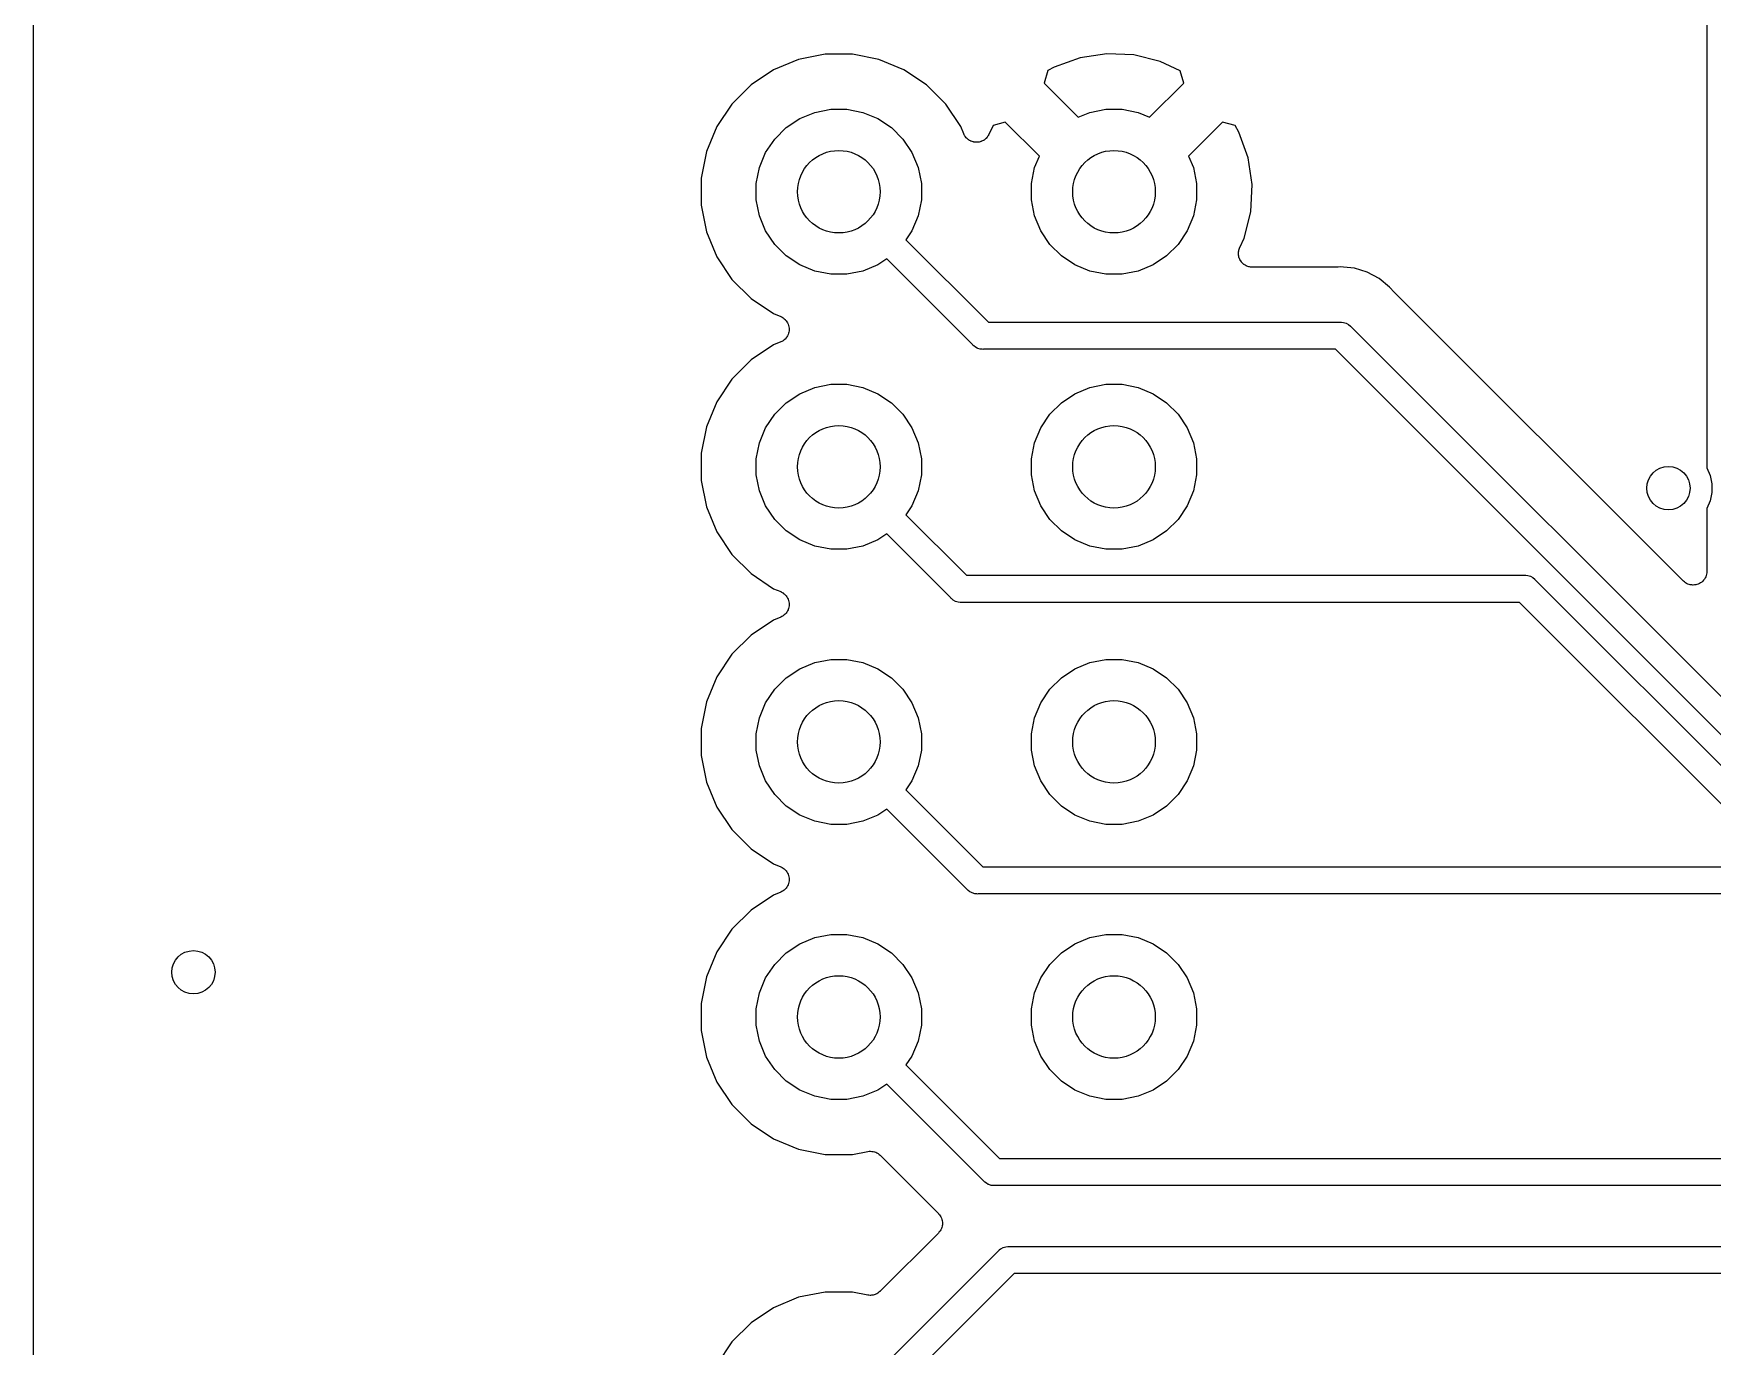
# Model space of a CAD drawing. Extents: x 2.49 to 6.38, y -5.9 to -3.86.
# Drawn here: x 2.489 to 3.099, y -4.595 to -4.117 of the extents above; entities that cross this region are included whole.
import ezdxf

# ---------------------------------------------------------------- set-up
doc = ezdxf.new("R2010")
doc.units = 0
doc.header["$MEASUREMENT"] = 0
doc.layers.add('BLACK', color=7, linetype='CONTINUOUS')

msp = doc.modelspace()

# ---------------------------------------------------------------- linework, layer by layer
at = {"layer": 'BLACK', "linetype": 'CONTINUOUS'}
for p, q in [((2.4885, -5.04109), (2.4885, -4.00851)), ((3.09654, -4.02282), (3.09654, -4.27512)), ((2.76652, -4.12672), (2.75742, -4.13049)), ((2.77618, -4.1248), (2.76652, -4.12672)), ((2.78603, -4.1248), (2.77618, -4.1248)), ((2.79569, -4.12672), (2.78603, -4.1248)), ((2.80479, -4.13049), (2.79569, -4.12672)), ((2.8594, -4.12948), (2.85704, -4.13074)), ((2.86879, -4.12609), (2.8594, -4.12948)), ((2.87852, -4.12463), (2.86879, -4.12609)), ((2.88836, -4.12509), (2.87852, -4.12463)), ((2.89792, -4.12746), (2.88836, -4.12509)), ((2.90521, -4.13089), (2.89792, -4.12746)), ((2.74923, -4.13597), (2.74226, -4.14293)), ((2.75742, -4.13049), (2.74923, -4.13597)), ((2.81298, -4.13597), (2.80479, -4.13049)), ((2.81733, -4.14032), (2.81298, -4.13597)), ((2.85704, -4.13074), (2.85576, -4.13532)), ((2.85576, -4.13532), (2.86814, -4.1477)), ((2.89406, -4.1477), (2.90644, -4.13532)), ((2.90644, -4.13532), (2.90521, -4.13089)), ((2.81994, -4.14293), (2.81733, -4.14032)), ((2.81733, -4.14032), (2.81733, -4.14032)), ((2.74226, -4.14293), (2.73679, -4.15112)), ((2.76198, -4.1515), (2.76689, -4.14822)), ((2.76689, -4.14822), (2.77235, -4.14596)), ((2.77235, -4.14596), (2.77815, -4.1448)), ((2.77815, -4.1448), (2.78406, -4.1448)), ((2.78406, -4.1448), (2.78985, -4.14596)), ((2.78985, -4.14596), (2.79531, -4.14822)), ((2.79531, -4.14822), (2.80023, -4.1515)), ((2.82541, -4.15112), (2.81994, -4.14293)), ((2.86814, -4.1477), (2.87235, -4.14596)), ((2.87235, -4.14596), (2.87815, -4.1448)), ((2.87815, -4.1448), (2.88406, -4.1448)), ((2.88406, -4.1448), (2.88985, -4.14596)), ((2.88985, -4.14596), (2.89406, -4.1477)), ((2.73679, -4.15112), (2.73302, -4.16022)), ((2.7578, -4.15568), (2.76198, -4.1515)), ((2.80023, -4.1515), (2.8044, -4.15568)), ((2.8265, -4.15375), (2.82541, -4.15112)), ((2.82667, -4.15407), (2.8265, -4.15375)), ((2.82683, -4.1544), (2.82667, -4.15407)), ((2.8269, -4.1545), (2.82683, -4.1544)), ((2.82696, -4.15462), (2.8269, -4.1545)), ((2.83543, -4.15434), (2.83525, -4.15466)), ((2.83562, -4.15403), (2.83543, -4.15434)), ((2.83565, -4.15397), (2.83562, -4.15403)), ((2.83719, -4.1507), (2.83565, -4.15397)), ((2.84162, -4.14946), (2.83719, -4.1507)), ((2.854, -4.16184), (2.84162, -4.14946)), ((2.92059, -4.14946), (2.90821, -4.16184)), ((2.92517, -4.15074), (2.92059, -4.14946)), ((2.92643, -4.1531), (2.92517, -4.15074)), ((2.92981, -4.16249), (2.92643, -4.1531)), ((2.73302, -4.16022), (2.7311, -4.16988)), ((2.75226, -4.16605), (2.75452, -4.16059)), ((2.75452, -4.16059), (2.7578, -4.15568)), ((2.8044, -4.15568), (2.80769, -4.16059)), ((2.80769, -4.16059), (2.80995, -4.16605)), ((2.82719, -4.1549), (2.82696, -4.15462)), ((2.82741, -4.15519), (2.82719, -4.1549)), ((2.8275, -4.15527), (2.82741, -4.15519)), ((2.82758, -4.15537), (2.8275, -4.15527)), ((2.82786, -4.1556), (2.82758, -4.15537)), ((2.82813, -4.15585), (2.82786, -4.1556)), ((2.82824, -4.15591), (2.82813, -4.15585)), ((2.82833, -4.15599), (2.82824, -4.15591)), ((2.82865, -4.15616), (2.82833, -4.15599)), ((2.82896, -4.15635), (2.82865, -4.15616)), ((2.82908, -4.15639), (2.82896, -4.15635)), ((2.82919, -4.15645), (2.82908, -4.15639)), ((2.82954, -4.15656), (2.82919, -4.15645)), ((2.82988, -4.15668), (2.82954, -4.15656)), ((2.83, -4.1567), (2.82988, -4.15668)), ((2.83013, -4.15674), (2.83, -4.1567)), ((2.83049, -4.15678), (2.83013, -4.15674)), ((2.83084, -4.15683), (2.83049, -4.15678)), ((2.83097, -4.15683), (2.83084, -4.15683)), ((2.8311, -4.15684), (2.83097, -4.15683)), ((2.83146, -4.15681), (2.8311, -4.15684)), ((2.83182, -4.15679), (2.83146, -4.15681)), ((2.83194, -4.15676), (2.83182, -4.15679)), ((2.83207, -4.15675), (2.83194, -4.15676)), ((2.83242, -4.15665), (2.83207, -4.15675)), ((2.83277, -4.15656), (2.83242, -4.15665)), ((2.83288, -4.15651), (2.83277, -4.15656)), ((2.833, -4.15647), (2.83288, -4.15651)), ((2.83333, -4.1563), (2.833, -4.15647)), ((2.83365, -4.15615), (2.83333, -4.1563)), ((2.83376, -4.15608), (2.83365, -4.15615)), ((2.83387, -4.15602), (2.83376, -4.15608)), ((2.83415, -4.15579), (2.83387, -4.15602)), ((2.83444, -4.15558), (2.83415, -4.15579)), ((2.83453, -4.15549), (2.83444, -4.15558)), ((2.83463, -4.15541), (2.83453, -4.15549)), ((2.83486, -4.15513), (2.83463, -4.15541)), ((2.83511, -4.15486), (2.83486, -4.15513)), ((2.83517, -4.15476), (2.83511, -4.15486)), ((2.83525, -4.15466), (2.83517, -4.15476)), ((2.7511, -4.17185), (2.75226, -4.16605)), ((2.80995, -4.16605), (2.8111, -4.17185)), ((2.8511, -4.17185), (2.85226, -4.16605)), ((2.85226, -4.16605), (2.854, -4.16184)), ((2.90821, -4.16184), (2.90995, -4.16605)), ((2.90995, -4.16605), (2.9111, -4.17185)), ((2.93128, -4.17223), (2.92981, -4.16249)), ((2.7311, -4.16988), (2.7311, -4.17973)), ((2.7511, -4.17776), (2.7511, -4.17185)), ((2.8111, -4.17185), (2.8111, -4.17776)), ((2.8511, -4.17776), (2.8511, -4.17185)), ((2.9111, -4.17185), (2.9111, -4.17776)), ((2.93082, -4.18206), (2.93128, -4.17223)), ((2.75226, -4.18355), (2.7511, -4.17776)), ((2.8111, -4.17776), (2.80995, -4.18355)), ((2.85226, -4.18355), (2.8511, -4.17776)), ((2.9111, -4.17776), (2.90995, -4.18355)), ((2.7311, -4.17973), (2.73302, -4.18939)), ((2.75452, -4.18901), (2.75226, -4.18355)), ((2.80995, -4.18355), (2.80769, -4.18901)), ((2.85452, -4.18901), (2.85226, -4.18355)), ((2.90995, -4.18355), (2.90769, -4.18901)), ((2.92845, -4.19162), (2.93082, -4.18206)), ((2.73302, -4.18939), (2.73679, -4.19849)), ((2.7578, -4.19393), (2.75452, -4.18901)), ((2.80769, -4.18901), (2.80552, -4.19226)), ((2.8578, -4.19393), (2.85452, -4.18901)), ((2.90769, -4.18901), (2.9044, -4.19393)), ((2.76198, -4.19811), (2.7578, -4.19393)), ((2.80552, -4.19226), (2.8355, -4.22224)), ((2.86198, -4.19811), (2.8578, -4.19393)), ((2.9044, -4.19393), (2.90023, -4.19811)), ((2.92633, -4.197), (2.92639, -4.19662)), ((2.92634, -4.19711), (2.92633, -4.197)), ((2.92633, -4.19721), (2.92634, -4.19711)), ((2.92636, -4.19759), (2.92633, -4.19721)), ((2.92639, -4.19662), (2.92643, -4.19624)), ((2.92643, -4.19624), (2.92646, -4.19614)), ((2.92646, -4.19614), (2.92648, -4.19604)), ((2.92648, -4.19604), (2.9266, -4.19567)), ((2.9266, -4.19567), (2.92672, -4.19531)), ((2.92672, -4.19531), (2.92677, -4.19521)), ((2.92677, -4.19521), (2.9268, -4.19512)), ((2.9268, -4.19512), (2.92845, -4.19162)), ((2.73679, -4.19849), (2.74226, -4.20668)), ((2.76689, -4.20139), (2.76198, -4.19811)), ((2.77235, -4.20365), (2.76689, -4.20139)), ((2.79531, -4.20139), (2.78985, -4.20365)), ((2.79856, -4.19922), (2.79531, -4.20139)), ((2.82981, -4.23047), (2.79856, -4.19922)), ((2.86689, -4.20139), (2.86198, -4.19811)), ((2.87235, -4.20365), (2.86689, -4.20139)), ((2.89531, -4.20139), (2.88985, -4.20365)), ((2.90023, -4.19811), (2.89531, -4.20139)), ((2.92638, -4.19798), (2.92636, -4.19759)), ((2.92641, -4.19808), (2.92638, -4.19798)), ((2.92642, -4.19818), (2.92641, -4.19808)), ((2.92652, -4.19855), (2.92642, -4.19818)), ((2.92662, -4.19892), (2.92652, -4.19855)), ((2.92666, -4.19902), (2.92662, -4.19892)), ((2.92669, -4.19912), (2.92666, -4.19902)), ((2.92687, -4.19946), (2.92669, -4.19912)), ((2.92703, -4.19981), (2.92687, -4.19946)), ((2.92709, -4.19989), (2.92703, -4.19981)), ((2.92714, -4.19998), (2.92709, -4.19989)), ((2.92738, -4.20028), (2.92714, -4.19998)), ((2.92761, -4.20059), (2.92738, -4.20028)), ((2.92769, -4.20066), (2.92761, -4.20059)), ((2.92775, -4.20074), (2.92769, -4.20066)), ((2.92805, -4.20099), (2.92775, -4.20074)), ((2.92833, -4.20125), (2.92805, -4.20099)), ((2.92842, -4.2013), (2.92833, -4.20125)), ((2.9285, -4.20137), (2.92842, -4.2013)), ((2.92884, -4.20155), (2.9285, -4.20137)), ((2.92917, -4.20175), (2.92884, -4.20155)), ((2.92927, -4.20179), (2.92917, -4.20175)), ((2.92936, -4.20184), (2.92927, -4.20179)), ((2.92972, -4.20196), (2.92936, -4.20184)), ((2.93009, -4.20209), (2.92972, -4.20196)), ((2.93019, -4.2021), (2.93009, -4.20209)), ((2.93029, -4.20213), (2.93019, -4.2021)), ((2.93067, -4.20218), (2.93029, -4.20213)), ((2.93105, -4.20224), (2.93067, -4.20218)), ((2.93115, -4.20223), (2.93105, -4.20224)), ((2.93126, -4.20224), (2.93115, -4.20223)), ((2.93133, -4.20224), (2.93126, -4.20224)), ((2.96211, -4.20224), (2.93133, -4.20224)), ((2.96232, -4.20222), (2.96211, -4.20224)), ((2.96253, -4.20223), (2.96232, -4.20222)), ((2.9626, -4.20222), (2.96253, -4.20223)), ((2.96357, -4.20212), (2.9626, -4.20222)), ((2.96455, -4.20222), (2.96357, -4.20212)), ((2.96846, -4.2026), (2.96455, -4.20222)), ((2.96455, -4.20222), (2.96455, -4.20222)), ((2.97316, -4.20403), (2.96846, -4.2026)), ((2.74226, -4.20668), (2.74923, -4.21364)), ((2.77815, -4.2048), (2.77235, -4.20365)), ((2.78406, -4.2048), (2.77815, -4.2048)), ((2.78985, -4.20365), (2.78406, -4.2048)), ((2.87815, -4.2048), (2.87235, -4.20365)), ((2.88406, -4.2048), (2.87815, -4.2048)), ((2.88985, -4.20365), (2.88406, -4.2048)), ((2.97749, -4.20634), (2.97316, -4.20403)), ((2.98128, -4.20946), (2.97749, -4.20634)), ((2.74923, -4.21364), (2.75742, -4.21911)), ((2.98191, -4.21022), (2.98128, -4.20946)), ((2.98206, -4.21037), (2.98191, -4.21022)), ((2.98219, -4.21053), (2.98206, -4.21037)), ((2.98224, -4.21058), (2.98219, -4.21053)), ((3.088, -4.31635), (2.98224, -4.21058)), ((2.75742, -4.21911), (2.76, -4.22018)), ((2.76, -4.22018), (2.76005, -4.2202)), ((2.76005, -4.2202), (2.76005, -4.2202)), ((2.76005, -4.2202), (2.76005, -4.2202)), ((2.76005, -4.2202), (2.76007, -4.22021)), ((2.76007, -4.22021), (2.76049, -4.22044)), ((2.76049, -4.22044), (2.76091, -4.22067)), ((2.76091, -4.22067), (2.76092, -4.22068)), ((2.76092, -4.22068), (2.76092, -4.22068)), ((2.76092, -4.22068), (2.76129, -4.22099)), ((2.76129, -4.22099), (2.76166, -4.2213)), ((2.76166, -4.2213), (2.76166, -4.22131)), ((2.76166, -4.22131), (2.76167, -4.22131)), ((2.76167, -4.22131), (2.76197, -4.22168)), ((2.76223, -4.22761), (2.76193, -4.22797)), ((2.76197, -4.22168), (2.76227, -4.22206)), ((2.76224, -4.2276), (2.76223, -4.22761)), ((2.76247, -4.22716), (2.76224, -4.22759)), ((2.76224, -4.22759), (2.76224, -4.2276)), ((2.76227, -4.22206), (2.76227, -4.22207)), ((2.76227, -4.22207), (2.76228, -4.22207)), ((2.76228, -4.22207), (2.7625, -4.22249)), ((2.7627, -4.22675), (2.76247, -4.22716)), ((2.7625, -4.22249), (2.76272, -4.22292)), ((2.76285, -4.22626), (2.7627, -4.22673)), ((2.7627, -4.22673), (2.7627, -4.22674)), ((2.7627, -4.22674), (2.7627, -4.22675)), ((2.76272, -4.22292), (2.76273, -4.22293)), ((2.76273, -4.22293), (2.76273, -4.22294)), ((2.76273, -4.22294), (2.76287, -4.2234)), ((2.76299, -4.22582), (2.76285, -4.22626)), ((2.76287, -4.2234), (2.763, -4.22386)), ((2.76304, -4.22532), (2.76299, -4.2258)), ((2.76299, -4.2258), (2.76299, -4.22581)), ((2.76299, -4.22581), (2.76299, -4.22582)), ((2.763, -4.22386), (2.763, -4.22387)), ((2.763, -4.22387), (2.763, -4.22387)), ((2.763, -4.22387), (2.76305, -4.22436)), ((2.76309, -4.22485), (2.76304, -4.22532)), ((2.76305, -4.22436), (2.76309, -4.22483)), ((2.76309, -4.22483), (2.76309, -4.22484)), ((2.76309, -4.22484), (2.76309, -4.22485)), ((2.8355, -4.22224), (2.96333, -4.22224)), ((2.96333, -4.22224), (2.96357, -4.22222)), ((2.96357, -4.22222), (2.96382, -4.22224)), ((2.96382, -4.22224), (2.96382, -4.22224)), ((2.96382, -4.22224), (2.96454, -4.22232)), ((2.96454, -4.22232), (2.96547, -4.2226)), ((2.96547, -4.2226), (2.96632, -4.22305)), ((2.96632, -4.22305), (2.96707, -4.22367)), ((2.96707, -4.22367), (2.96723, -4.22386)), ((2.96723, -4.22386), (3.22801, -4.48465)), ((2.75742, -4.23049), (2.74923, -4.23597)), ((2.76, -4.22942), (2.75742, -4.23049)), ((2.76043, -4.22919), (2.76, -4.22942)), ((2.76085, -4.22897), (2.76043, -4.22919)), ((2.76086, -4.22897), (2.76085, -4.22897)), ((2.76087, -4.22896), (2.76086, -4.22897)), ((2.76124, -4.22866), (2.76087, -4.22896)), ((2.76161, -4.22836), (2.76124, -4.22866)), ((2.76162, -4.22834), (2.76161, -4.22835)), ((2.76161, -4.22835), (2.76161, -4.22836)), ((2.76193, -4.22797), (2.76162, -4.22834)), ((2.82997, -4.23066), (2.82981, -4.23047)), ((2.83016, -4.23082), (2.82997, -4.23066)), ((2.83072, -4.23128), (2.83016, -4.23082)), ((2.83142, -4.23165), (2.83072, -4.23128)), ((2.83157, -4.23173), (2.83142, -4.23165)), ((2.8325, -4.23202), (2.83157, -4.23173)), ((2.83322, -4.23209), (2.8325, -4.23202)), ((2.83346, -4.23211), (2.83322, -4.23209)), ((2.83322, -4.23209), (2.83322, -4.23209)), ((2.83371, -4.23209), (2.83346, -4.23211)), ((2.96154, -4.23209), (2.83371, -4.23209)), ((3.22233, -4.49288), (2.96154, -4.23209)), ((2.74923, -4.23597), (2.74226, -4.24293)), ((2.74226, -4.24293), (2.73679, -4.25112)), ((2.76689, -4.24822), (2.77235, -4.24596)), ((2.77235, -4.24596), (2.77815, -4.2448)), ((2.77815, -4.2448), (2.78406, -4.2448)), ((2.78406, -4.2448), (2.78985, -4.24596)), ((2.78985, -4.24596), (2.79531, -4.24822)), ((2.86689, -4.24822), (2.87235, -4.24596)), ((2.87235, -4.24596), (2.87815, -4.2448)), ((2.87815, -4.2448), (2.88406, -4.2448)), ((2.88406, -4.2448), (2.88985, -4.24596)), ((2.88985, -4.24596), (2.89531, -4.24822)), ((2.73679, -4.25112), (2.73302, -4.26022)), ((2.7578, -4.25568), (2.76198, -4.2515)), ((2.76198, -4.2515), (2.76689, -4.24822)), ((2.79531, -4.24822), (2.80023, -4.2515)), ((2.80023, -4.2515), (2.8044, -4.25568)), ((2.8578, -4.25568), (2.86198, -4.2515)), ((2.86198, -4.2515), (2.86689, -4.24822)), ((2.89531, -4.24822), (2.90023, -4.2515)), ((2.90023, -4.2515), (2.9044, -4.25568)), ((2.75452, -4.26059), (2.7578, -4.25568)), ((2.8044, -4.25568), (2.80769, -4.26059)), ((2.85452, -4.26059), (2.8578, -4.25568)), ((2.9044, -4.25568), (2.90769, -4.26059)), ((2.73302, -4.26022), (2.7311, -4.26988)), ((2.75226, -4.26605), (2.75452, -4.26059)), ((2.80769, -4.26059), (2.80995, -4.26605)), ((2.85226, -4.26605), (2.85452, -4.26059)), ((2.90769, -4.26059), (2.90995, -4.26605)), ((2.7311, -4.26988), (2.7311, -4.27973)), ((2.7511, -4.27185), (2.75226, -4.26605)), ((2.80995, -4.26605), (2.8111, -4.27185)), ((2.8511, -4.27185), (2.85226, -4.26605)), ((2.90995, -4.26605), (2.9111, -4.27185)), ((2.7511, -4.27776), (2.7511, -4.27185)), ((2.8111, -4.27185), (2.8111, -4.27776)), ((2.8511, -4.27776), (2.8511, -4.27185)), ((2.9111, -4.27185), (2.9111, -4.27776)), ((3.09654, -4.27512), (3.09771, -4.27796)), ((2.7311, -4.27973), (2.73302, -4.28939)), ((2.75226, -4.28355), (2.7511, -4.27776)), ((2.8111, -4.27776), (2.80995, -4.28355)), ((2.85226, -4.28355), (2.8511, -4.27776)), ((2.9111, -4.27776), (2.90995, -4.28355)), ((3.09771, -4.27796), (3.09831, -4.281)), ((3.09831, -4.281), (3.09831, -4.2841)), ((2.75452, -4.28901), (2.75226, -4.28355)), ((2.80995, -4.28355), (2.80769, -4.28901)), ((2.85452, -4.28901), (2.85226, -4.28355)), ((2.90995, -4.28355), (2.90769, -4.28901)), ((3.09771, -4.28714), (3.09654, -4.28998)), ((3.09831, -4.2841), (3.09771, -4.28714)), ((2.73302, -4.28939), (2.73679, -4.29849)), ((2.7578, -4.29393), (2.75452, -4.28901)), ((2.76198, -4.29811), (2.7578, -4.29393)), ((2.80769, -4.28901), (2.80552, -4.29226)), ((2.80552, -4.29226), (2.8275, -4.31424)), ((2.8578, -4.29393), (2.85452, -4.28901)), ((2.86198, -4.29811), (2.8578, -4.29393)), ((2.9044, -4.29393), (2.90023, -4.29811)), ((2.90769, -4.28901), (2.9044, -4.29393)), ((3.09654, -4.28998), (3.09654, -4.31281)), ((2.73679, -4.29849), (2.74226, -4.30668)), ((2.76689, -4.30139), (2.76198, -4.29811)), ((2.79856, -4.29922), (2.79531, -4.30139)), ((2.82181, -4.32247), (2.79856, -4.29922)), ((2.86689, -4.30139), (2.86198, -4.29811)), ((2.90023, -4.29811), (2.89531, -4.30139)), ((2.74226, -4.30668), (2.74923, -4.31364)), ((2.77235, -4.30365), (2.76689, -4.30139)), ((2.77815, -4.3048), (2.77235, -4.30365)), ((2.78406, -4.3048), (2.77815, -4.3048)), ((2.78985, -4.30365), (2.78406, -4.3048)), ((2.79531, -4.30139), (2.78985, -4.30365)), ((2.87235, -4.30365), (2.86689, -4.30139)), ((2.87815, -4.3048), (2.87235, -4.30365)), ((2.88406, -4.3048), (2.87815, -4.3048)), ((2.88985, -4.30365), (2.88406, -4.3048)), ((2.89531, -4.30139), (2.88985, -4.30365)), ((3.09653, -4.31288), (3.09648, -4.31336)), ((3.09654, -4.31286), (3.09653, -4.31288)), ((3.09654, -4.31281), (3.09654, -4.31286)), ((3.09654, -4.31286), (3.09654, -4.31286)), ((3.09654, -4.31286), (3.09654, -4.31286)), ((2.74923, -4.31364), (2.75742, -4.31911)), ((2.75742, -4.31911), (2.76, -4.32018)), ((2.8275, -4.31424), (3.03028, -4.31424)), ((3.03028, -4.31424), (3.03052, -4.31422)), ((3.03052, -4.31422), (3.03076, -4.31424)), ((3.03076, -4.31424), (3.03076, -4.31424)), ((3.03076, -4.31424), (3.03148, -4.31432)), ((3.03148, -4.31432), (3.03241, -4.3146)), ((3.03241, -4.3146), (3.03327, -4.31505)), ((3.03327, -4.31505), (3.03402, -4.31567)), ((3.03402, -4.31567), (3.03417, -4.31586)), ((3.03417, -4.31586), (3.23446, -4.51614)), ((3.08837, -4.31665), (3.088, -4.31635)), ((3.08874, -4.31696), (3.08837, -4.31665)), ((3.08875, -4.31696), (3.08874, -4.31696)), ((3.08875, -4.31697), (3.08875, -4.31696)), ((3.08917, -4.31719), (3.08875, -4.31697)), ((3.0896, -4.31742), (3.08917, -4.31719)), ((3.08961, -4.31742), (3.0896, -4.31742)), ((3.08961, -4.31743), (3.08961, -4.31742)), ((3.09007, -4.31757), (3.08961, -4.31743)), ((3.09053, -4.31771), (3.09007, -4.31757)), ((3.09054, -4.31771), (3.09053, -4.31771)), ((3.09055, -4.31771), (3.09054, -4.31771)), ((3.09103, -4.31776), (3.09055, -4.31771)), ((3.0915, -4.31781), (3.09103, -4.31776)), ((3.09151, -4.31781), (3.0915, -4.31781)), ((3.09152, -4.31781), (3.09151, -4.31781)), ((3.09201, -4.31776), (3.09152, -4.31781)), ((3.09247, -4.31772), (3.09201, -4.31776)), ((3.09248, -4.31772), (3.09247, -4.31772)), ((3.09249, -4.31772), (3.09248, -4.31772)), ((3.09296, -4.31758), (3.09249, -4.31772)), ((3.09341, -4.31745), (3.09296, -4.31758)), ((3.09342, -4.31744), (3.09341, -4.31745)), ((3.09386, -4.31721), (3.09342, -4.31744)), ((3.09342, -4.31744), (3.09342, -4.31744)), ((3.09427, -4.31699), (3.09386, -4.31721)), ((3.09428, -4.31699), (3.09427, -4.31699)), ((3.09429, -4.31699), (3.09428, -4.31699)), ((3.09466, -4.31668), (3.09429, -4.31699)), ((3.09503, -4.31638), (3.09466, -4.31668)), ((3.09504, -4.31638), (3.09503, -4.31638)), ((3.09505, -4.31637), (3.09504, -4.31638)), ((3.09536, -4.316), (3.09505, -4.31637)), ((3.09566, -4.31564), (3.09536, -4.316)), ((3.09567, -4.31563), (3.09566, -4.31564)), ((3.0959, -4.3152), (3.09567, -4.31562)), ((3.09567, -4.31562), (3.09567, -4.31563)), ((3.09613, -4.31478), (3.0959, -4.3152)), ((3.09614, -4.31476), (3.09613, -4.31477)), ((3.09613, -4.31477), (3.09613, -4.31478)), ((3.09628, -4.3143), (3.09614, -4.31476)), ((3.09643, -4.31385), (3.09628, -4.3143)), ((3.09648, -4.31336), (3.09643, -4.31383)), ((3.09643, -4.31383), (3.09643, -4.31384)), ((3.09643, -4.31384), (3.09643, -4.31385)), ((2.76, -4.32018), (2.76005, -4.3202)), ((2.76005, -4.3202), (2.76005, -4.3202)), ((2.76005, -4.3202), (2.76005, -4.3202)), ((2.76005, -4.3202), (2.76007, -4.32021)), ((2.76007, -4.32021), (2.76049, -4.32045)), ((2.76049, -4.32045), (2.76091, -4.32067)), ((2.76091, -4.32067), (2.76092, -4.32068)), ((2.76092, -4.32068), (2.76092, -4.32068)), ((2.76092, -4.32068), (2.76129, -4.32099)), ((2.76129, -4.32099), (2.76166, -4.3213)), ((2.76166, -4.3213), (2.76166, -4.32131)), ((2.76166, -4.32131), (2.76167, -4.32131)), ((2.76167, -4.32131), (2.76197, -4.32168)), ((2.76197, -4.32168), (2.76227, -4.32206)), ((2.76227, -4.32206), (2.76227, -4.32207)), ((2.76227, -4.32207), (2.76228, -4.32207)), ((2.76228, -4.32207), (2.7625, -4.3225)), ((2.7625, -4.3225), (2.76272, -4.32292)), ((2.76272, -4.32292), (2.76273, -4.32293)), ((2.76273, -4.32293), (2.76273, -4.32294)), ((2.76273, -4.32294), (2.76287, -4.3234)), ((2.76287, -4.3234), (2.763, -4.32386)), ((2.76304, -4.32532), (2.76299, -4.3258)), ((2.763, -4.32386), (2.763, -4.32387)), ((2.763, -4.32387), (2.763, -4.32387)), ((2.763, -4.32387), (2.76305, -4.32436)), ((2.76309, -4.32485), (2.76304, -4.32532)), ((2.76305, -4.32436), (2.76309, -4.32483)), ((2.76309, -4.32483), (2.76309, -4.32484)), ((2.76309, -4.32484), (2.76309, -4.32485)), ((2.82197, -4.32266), (2.82181, -4.32247)), ((2.82216, -4.32282), (2.82197, -4.32266)), ((2.82272, -4.32328), (2.82216, -4.32282)), ((2.82357, -4.32373), (2.82272, -4.32328)), ((2.8245, -4.32402), (2.82357, -4.32373)), ((2.82357, -4.32373), (2.82357, -4.32373)), ((2.82522, -4.32409), (2.8245, -4.32402)), ((2.82546, -4.32411), (2.82522, -4.32409)), ((2.82522, -4.32409), (2.82522, -4.32409)), ((2.82571, -4.32409), (2.82546, -4.32411)), ((3.02848, -4.32409), (2.82571, -4.32409)), ((3.22877, -4.52437), (3.02848, -4.32409)), ((2.75742, -4.33049), (2.74923, -4.33597)), ((2.76, -4.32942), (2.75742, -4.33049)), ((2.76043, -4.32919), (2.76, -4.32942)), ((2.76085, -4.32897), (2.76043, -4.32919)), ((2.76086, -4.32897), (2.76085, -4.32897)), ((2.76087, -4.32896), (2.76086, -4.32897)), ((2.76124, -4.32866), (2.76087, -4.32896)), ((2.76161, -4.32836), (2.76124, -4.32866)), ((2.76162, -4.32834), (2.76161, -4.32835)), ((2.76161, -4.32835), (2.76161, -4.32836)), ((2.76193, -4.32797), (2.76162, -4.32834)), ((2.76223, -4.32761), (2.76193, -4.32797)), ((2.76224, -4.3276), (2.76223, -4.32761)), ((2.76247, -4.32716), (2.76224, -4.32759)), ((2.76224, -4.32759), (2.76224, -4.3276)), ((2.7627, -4.32675), (2.76247, -4.32716)), ((2.76285, -4.32627), (2.7627, -4.32673)), ((2.7627, -4.32673), (2.7627, -4.32674)), ((2.7627, -4.32674), (2.7627, -4.32675)), ((2.76299, -4.32582), (2.76285, -4.32627)), ((2.76299, -4.3258), (2.76299, -4.32581)), ((2.76299, -4.32581), (2.76299, -4.32582)), ((2.74923, -4.33597), (2.74226, -4.34293)), ((2.74226, -4.34293), (2.73679, -4.35112)), ((2.76198, -4.3515), (2.76689, -4.34822)), ((2.76689, -4.34822), (2.77235, -4.34596)), ((2.77235, -4.34596), (2.77815, -4.3448)), ((2.77815, -4.3448), (2.78406, -4.3448)), ((2.78406, -4.3448), (2.78985, -4.34596)), ((2.78985, -4.34596), (2.79531, -4.34822)), ((2.79531, -4.34822), (2.80023, -4.3515)), ((2.86198, -4.3515), (2.86689, -4.34822)), ((2.86689, -4.34822), (2.87235, -4.34596)), ((2.87235, -4.34596), (2.87815, -4.3448)), ((2.87815, -4.3448), (2.88406, -4.3448)), ((2.88406, -4.3448), (2.88985, -4.34596)), ((2.88985, -4.34596), (2.89531, -4.34822)), ((2.89531, -4.34822), (2.90023, -4.3515)), ((2.73679, -4.35112), (2.73302, -4.36022)), ((2.75452, -4.36059), (2.7578, -4.35568)), ((2.7578, -4.35568), (2.76198, -4.3515)), ((2.80023, -4.3515), (2.8044, -4.35568)), ((2.8044, -4.35568), (2.80769, -4.36059)), ((2.85452, -4.36059), (2.8578, -4.35568)), ((2.8578, -4.35568), (2.86198, -4.3515)), ((2.90023, -4.3515), (2.9044, -4.35568)), ((2.9044, -4.35568), (2.90769, -4.36059)), ((2.73302, -4.36022), (2.7311, -4.36988)), ((2.75226, -4.36605), (2.75452, -4.36059)), ((2.80769, -4.36059), (2.80995, -4.36605)), ((2.85226, -4.36605), (2.85452, -4.36059)), ((2.90769, -4.36059), (2.90995, -4.36605)), ((2.7511, -4.37185), (2.75226, -4.36605)), ((2.80995, -4.36605), (2.8111, -4.37185)), ((2.8511, -4.37185), (2.85226, -4.36605)), ((2.90995, -4.36605), (2.9111, -4.37185)), ((2.7311, -4.36988), (2.7311, -4.37973)), ((2.7511, -4.37776), (2.7511, -4.37185)), ((2.8111, -4.37185), (2.8111, -4.37776)), ((2.8511, -4.37776), (2.8511, -4.37185)), ((2.9111, -4.37185), (2.9111, -4.37776)), ((2.7311, -4.37973), (2.73302, -4.38939)), ((2.75226, -4.38355), (2.7511, -4.37776)), ((2.8111, -4.37776), (2.80995, -4.38355)), ((2.85226, -4.38355), (2.8511, -4.37776)), ((2.9111, -4.37776), (2.90995, -4.38355)), ((2.75452, -4.38901), (2.75226, -4.38355)), ((2.80995, -4.38355), (2.80769, -4.38901)), ((2.85452, -4.38901), (2.85226, -4.38355)), ((2.90995, -4.38355), (2.90769, -4.38901)), ((2.73302, -4.38939), (2.73679, -4.39849)), ((2.7578, -4.39393), (2.75452, -4.38901)), ((2.80769, -4.38901), (2.80552, -4.39226)), ((2.80552, -4.39226), (2.8335, -4.42024)), ((2.8578, -4.39393), (2.85452, -4.38901)), ((2.90769, -4.38901), (2.9044, -4.39393)), ((2.73679, -4.39849), (2.74226, -4.40668)), ((2.76198, -4.39811), (2.7578, -4.39393)), ((2.76689, -4.40139), (2.76198, -4.39811)), ((2.86198, -4.39811), (2.8578, -4.39393)), ((2.86689, -4.40139), (2.86198, -4.39811)), ((2.90023, -4.39811), (2.89531, -4.40139)), ((2.9044, -4.39393), (2.90023, -4.39811)), ((2.77235, -4.40365), (2.76689, -4.40139)), ((2.77815, -4.4048), (2.77235, -4.40365)), ((2.78985, -4.40365), (2.78406, -4.4048)), ((2.79531, -4.40139), (2.78985, -4.40365)), ((2.79856, -4.39922), (2.79531, -4.40139)), ((2.82781, -4.42847), (2.79856, -4.39922)), ((2.87235, -4.40365), (2.86689, -4.40139)), ((2.87815, -4.4048), (2.87235, -4.40365)), ((2.88985, -4.40365), (2.88406, -4.4048)), ((2.89531, -4.40139), (2.88985, -4.40365)), ((2.74226, -4.40668), (2.74923, -4.41364)), ((2.78406, -4.4048), (2.77815, -4.4048)), ((2.88406, -4.4048), (2.87815, -4.4048)), ((2.74923, -4.41364), (2.75742, -4.41911)), ((2.75742, -4.41911), (2.76, -4.42018)), ((2.76, -4.42018), (2.76005, -4.4202)), ((2.76005, -4.4202), (2.76005, -4.4202)), ((2.76005, -4.4202), (2.76005, -4.4202)), ((2.76005, -4.4202), (2.76007, -4.42021)), ((2.76007, -4.42021), (2.76049, -4.42044)), ((2.76049, -4.42044), (2.76091, -4.42067)), ((2.76091, -4.42067), (2.76092, -4.42068)), ((2.76092, -4.42068), (2.76092, -4.42068)), ((2.76092, -4.42068), (2.76129, -4.42099)), ((2.76129, -4.42099), (2.76166, -4.4213)), ((2.76166, -4.4213), (2.76166, -4.42131)), ((2.76166, -4.42131), (2.76167, -4.42131)), ((2.76167, -4.42131), (2.76197, -4.42168)), ((2.76197, -4.42168), (2.76227, -4.42206)), ((2.76227, -4.42206), (2.76227, -4.42207)), ((2.76227, -4.42207), (2.76228, -4.42207)), ((2.76228, -4.42207), (2.7625, -4.42249)), ((2.7625, -4.42249), (2.76272, -4.42292)), ((2.76272, -4.42292), (2.76273, -4.42293)), ((2.76273, -4.42293), (2.76273, -4.42294)), ((2.76273, -4.42294), (2.76287, -4.4234)), ((2.8335, -4.42024), (3.11122, -4.42024)), ((2.76085, -4.42897), (2.76043, -4.42919)), ((2.76086, -4.42897), (2.76085, -4.42897)), ((2.76087, -4.42896), (2.76086, -4.42897)), ((2.76124, -4.42866), (2.76087, -4.42896)), ((2.76161, -4.42836), (2.76124, -4.42866)), ((2.76162, -4.42834), (2.76161, -4.42835)), ((2.76161, -4.42835), (2.76161, -4.42836)), ((2.76193, -4.42797), (2.76162, -4.42834)), ((2.76223, -4.42761), (2.76193, -4.42797)), ((2.76224, -4.4276), (2.76223, -4.42761)), ((2.76247, -4.42716), (2.76224, -4.42759)), ((2.76224, -4.42759), (2.76224, -4.4276)), ((2.7627, -4.42675), (2.76247, -4.42716)), ((2.76285, -4.42627), (2.7627, -4.42673)), ((2.7627, -4.42673), (2.7627, -4.42674)), ((2.7627, -4.42674), (2.7627, -4.42675)), ((2.76299, -4.42582), (2.76285, -4.42627)), ((2.76287, -4.4234), (2.763, -4.42386)), ((2.76304, -4.42532), (2.76299, -4.4258)), ((2.76299, -4.4258), (2.76299, -4.42581)), ((2.76299, -4.42581), (2.76299, -4.42582)), ((2.763, -4.42386), (2.763, -4.42387)), ((2.763, -4.42387), (2.763, -4.42387)), ((2.763, -4.42387), (2.76305, -4.42436)), ((2.76309, -4.42485), (2.76304, -4.42532)), ((2.76305, -4.42436), (2.76309, -4.42483)), ((2.76309, -4.42483), (2.76309, -4.42484)), ((2.76309, -4.42484), (2.76309, -4.42485)), ((2.82797, -4.42866), (2.82781, -4.42847)), ((2.82816, -4.42882), (2.82797, -4.42866)), ((2.82872, -4.42928), (2.82816, -4.42882)), ((2.75742, -4.43049), (2.74923, -4.43597)), ((2.76, -4.42942), (2.75742, -4.43049)), ((2.76043, -4.42919), (2.76, -4.42942)), ((2.82932, -4.4296), (2.82872, -4.42928)), ((2.82957, -4.42973), (2.82932, -4.4296)), ((2.8305, -4.43002), (2.82957, -4.42973)), ((2.83122, -4.43009), (2.8305, -4.43002)), ((2.83146, -4.43011), (2.83122, -4.43009)), ((2.83122, -4.43009), (2.83122, -4.43009)), ((2.83171, -4.43009), (2.83146, -4.43011)), ((3.10943, -4.43009), (2.83171, -4.43009)), ((2.74923, -4.43597), (2.74226, -4.44293)), ((2.74226, -4.44293), (2.73679, -4.45112)), ((2.76689, -4.44822), (2.77235, -4.44596)), ((2.77235, -4.44596), (2.77815, -4.4448)), ((2.77815, -4.4448), (2.78406, -4.4448)), ((2.78406, -4.4448), (2.78985, -4.44596)), ((2.78985, -4.44596), (2.79531, -4.44822)), ((2.86689, -4.44822), (2.87235, -4.44596)), ((2.87235, -4.44596), (2.87815, -4.4448)), ((2.87815, -4.4448), (2.88406, -4.4448)), ((2.88406, -4.4448), (2.88985, -4.44596)), ((2.88985, -4.44596), (2.89531, -4.44822)), ((2.73679, -4.45112), (2.73302, -4.46022)), ((2.7578, -4.45568), (2.76198, -4.4515)), ((2.76198, -4.4515), (2.76689, -4.44822)), ((2.79531, -4.44822), (2.80023, -4.4515)), ((2.80023, -4.4515), (2.8044, -4.45568)), ((2.8578, -4.45568), (2.86198, -4.4515)), ((2.86198, -4.4515), (2.86689, -4.44822)), ((2.89531, -4.44822), (2.90023, -4.4515)), ((2.90023, -4.4515), (2.9044, -4.45568)), ((2.75452, -4.46059), (2.7578, -4.45568)), ((2.8044, -4.45568), (2.80769, -4.46059)), ((2.85452, -4.46059), (2.8578, -4.45568)), ((2.9044, -4.45568), (2.90769, -4.46059)), ((2.73302, -4.46022), (2.7311, -4.46988)), ((2.75226, -4.46605), (2.75452, -4.46059)), ((2.80769, -4.46059), (2.80995, -4.46605)), ((2.85226, -4.46605), (2.85452, -4.46059)), ((2.90769, -4.46059), (2.90995, -4.46605)), ((2.7311, -4.46988), (2.7311, -4.47973)), ((2.7511, -4.47185), (2.75226, -4.46605)), ((2.80995, -4.46605), (2.8111, -4.47185)), ((2.8511, -4.47185), (2.85226, -4.46605)), ((2.90995, -4.46605), (2.9111, -4.47185)), ((2.7511, -4.47776), (2.7511, -4.47185)), ((2.75226, -4.48355), (2.7511, -4.47776)), ((2.8111, -4.47776), (2.80995, -4.48355)), ((2.8111, -4.47185), (2.8111, -4.47776)), ((2.8511, -4.47776), (2.8511, -4.47185)), ((2.85226, -4.48355), (2.8511, -4.47776)), ((2.9111, -4.47776), (2.90995, -4.48355)), ((2.9111, -4.47185), (2.9111, -4.47776)), ((2.7311, -4.47973), (2.73302, -4.48939)), ((2.75452, -4.48901), (2.75226, -4.48355)), ((2.80995, -4.48355), (2.80769, -4.48901)), ((2.85452, -4.48901), (2.85226, -4.48355)), ((2.90995, -4.48355), (2.90769, -4.48901)), ((2.73302, -4.48939), (2.73679, -4.49849)), ((2.7578, -4.49393), (2.75452, -4.48901)), ((2.80769, -4.48901), (2.80552, -4.49226)), ((2.8578, -4.49393), (2.85452, -4.48901)), ((2.90769, -4.48901), (2.9044, -4.49393)), ((2.76198, -4.49811), (2.7578, -4.49393)), ((2.80552, -4.49226), (2.81475, -4.50149)), ((2.86198, -4.49811), (2.8578, -4.49393)), ((2.9044, -4.49393), (2.90023, -4.49811)), ((2.73679, -4.49849), (2.74226, -4.50668)), ((2.76689, -4.50139), (2.76198, -4.49811)), ((2.77235, -4.50365), (2.76689, -4.50139)), ((2.79531, -4.50139), (2.78985, -4.50365)), ((2.79856, -4.49922), (2.79531, -4.50139)), ((2.80779, -4.50845), (2.79856, -4.49922)), ((2.81475, -4.50149), (2.81475, -4.50149)), ((2.81475, -4.50149), (2.8395, -4.52624)), ((2.86689, -4.50139), (2.86198, -4.49811)), ((2.87235, -4.50365), (2.86689, -4.50139)), ((2.89531, -4.50139), (2.88985, -4.50365)), ((2.90023, -4.49811), (2.89531, -4.50139)), ((2.74226, -4.50668), (2.74923, -4.51364)), ((2.77815, -4.5048), (2.77235, -4.50365)), ((2.78406, -4.5048), (2.77815, -4.5048)), ((2.78985, -4.50365), (2.78406, -4.5048)), ((2.87815, -4.5048), (2.87235, -4.50365)), ((2.88406, -4.5048), (2.87815, -4.5048)), ((2.88985, -4.50365), (2.88406, -4.5048)), ((2.74923, -4.51364), (2.75742, -4.51911)), ((2.83381, -4.53447), (2.80779, -4.50845)), ((2.80779, -4.50845), (2.80779, -4.50845)), ((2.75742, -4.51911), (2.76652, -4.52288)), ((2.76652, -4.52288), (2.77618, -4.5248)), ((2.77618, -4.5248), (2.78603, -4.5248)), ((2.78603, -4.5248), (2.79161, -4.52369)), ((2.79161, -4.52369), (2.79163, -4.52369)), ((2.79163, -4.52369), (2.79167, -4.52368)), ((2.79163, -4.52369), (2.79163, -4.52369)), ((2.79163, -4.52369), (2.79163, -4.52369)), ((2.79167, -4.52368), (2.79214, -4.52364)), ((2.79214, -4.52364), (2.7926, -4.5236)), ((2.7926, -4.5236), (2.79262, -4.5236)), ((2.79262, -4.5236), (2.79265, -4.5236)), ((2.79265, -4.5236), (2.79311, -4.52365)), ((2.79311, -4.52365), (2.79357, -4.5237)), ((2.79357, -4.5237), (2.79359, -4.5237)), ((2.79359, -4.5237), (2.79362, -4.52371)), ((2.79362, -4.52371), (2.79406, -4.52385)), ((2.79406, -4.52385), (2.7945, -4.52398)), ((2.7945, -4.52398), (2.79452, -4.52399)), ((2.79452, -4.52399), (2.79455, -4.524)), ((2.79455, -4.524), (2.79496, -4.52422)), ((2.79496, -4.52422), (2.79536, -4.52444)), ((2.79536, -4.52444), (2.79538, -4.52446)), ((2.79538, -4.52446), (2.7954, -4.52447)), ((2.7954, -4.52447), (2.79576, -4.52477)), ((2.79576, -4.52477), (2.79612, -4.52506)), ((2.79612, -4.52506), (2.81732, -4.54627)), ((2.8395, -4.52624), (3.18533, -4.52624)), ((2.83397, -4.53466), (2.83381, -4.53447)), ((2.83416, -4.53482), (2.83397, -4.53466)), ((2.83472, -4.53528), (2.83416, -4.53482)), ((2.83544, -4.53566), (2.83472, -4.53528)), ((2.83557, -4.53573), (2.83544, -4.53566)), ((2.8365, -4.53602), (2.83557, -4.53573)), ((2.83722, -4.53609), (2.8365, -4.53602)), ((2.83746, -4.53611), (2.83722, -4.53609)), ((2.83722, -4.53609), (2.83722, -4.53609)), ((2.83771, -4.53609), (2.83746, -4.53611)), ((3.18354, -4.53609), (2.83771, -4.53609)), ((2.81732, -4.54627), (2.81735, -4.54629)), ((2.81735, -4.54629), (2.81735, -4.54629)), ((2.81735, -4.54629), (2.81735, -4.54629)), ((2.81735, -4.54629), (2.81737, -4.54632)), ((2.81737, -4.54632), (2.81767, -4.54669)), ((2.81767, -4.54669), (2.81796, -4.54705)), ((2.81796, -4.54705), (2.81797, -4.54707)), ((2.81797, -4.54707), (2.81798, -4.54708)), ((2.81798, -4.54708), (2.8182, -4.5475)), ((2.8182, -4.5475), (2.81842, -4.54791)), ((2.81842, -4.54791), (2.81842, -4.54793)), ((2.81842, -4.54793), (2.81843, -4.54795)), ((2.81843, -4.54795), (2.81856, -4.5484)), ((2.81868, -4.55083), (2.81854, -4.55128)), ((2.81856, -4.5484), (2.8187, -4.54885)), ((2.81869, -4.55079), (2.81868, -4.55081)), ((2.81868, -4.55081), (2.81868, -4.55083)), ((2.81874, -4.55032), (2.81869, -4.55079)), ((2.8187, -4.54885), (2.8187, -4.54887)), ((2.8187, -4.54887), (2.8187, -4.54888)), ((2.8187, -4.54888), (2.81874, -4.54935)), ((2.81874, -4.54935), (2.81879, -4.54982)), ((2.81879, -4.54986), (2.81874, -4.55032)), ((2.81879, -4.54982), (2.81879, -4.54984)), ((2.81879, -4.54984), (2.81879, -4.54986)), ((2.81732, -4.55334), (2.79612, -4.57454)), ((2.81762, -4.55297), (2.81732, -4.55334)), ((2.81792, -4.55261), (2.81762, -4.55297)), ((2.81793, -4.5526), (2.81792, -4.55261)), ((2.81794, -4.55258), (2.81793, -4.5526)), ((2.81816, -4.55217), (2.81794, -4.55258)), ((2.81839, -4.55176), (2.81816, -4.55217)), ((2.8184, -4.55174), (2.81839, -4.55176)), ((2.81854, -4.55128), (2.8184, -4.55172)), ((2.8184, -4.55172), (2.8184, -4.55174)), ((2.80779, -4.59115), (2.83909, -4.55986)), ((2.83909, -4.55986), (2.83924, -4.55967)), ((2.83924, -4.55967), (2.83943, -4.55951)), ((2.83943, -4.55951), (2.83992, -4.55911)), ((2.83943, -4.55951), (2.83943, -4.55951)), ((2.83992, -4.55911), (2.83999, -4.55905)), ((2.83999, -4.55905), (2.84085, -4.5586)), ((2.84085, -4.5586), (2.84178, -4.55832)), ((2.84178, -4.55832), (2.8425, -4.55824)), ((2.8425, -4.55824), (2.84274, -4.55822)), ((2.8425, -4.55824), (2.8425, -4.55824)), ((2.84274, -4.55822), (2.84298, -4.55824)), ((2.84298, -4.55824), (3.19228, -4.55824)), ((2.84478, -4.56809), (2.81475, -4.59811)), ((3.19048, -4.56809), (2.84478, -4.56809)), ((2.77618, -4.5748), (2.76652, -4.57672)), ((2.78603, -4.5748), (2.77618, -4.5748)), ((2.79161, -4.57591), (2.78603, -4.5748)), ((2.7949, -4.57541), (2.79448, -4.57563)), ((2.7953, -4.5752), (2.7949, -4.57541)), ((2.79532, -4.57519), (2.7953, -4.5752)), ((2.79534, -4.57518), (2.79532, -4.57519)), ((2.79571, -4.57488), (2.79534, -4.57518)), ((2.79607, -4.57459), (2.79571, -4.57488)), ((2.7961, -4.57456), (2.79607, -4.57459)), ((2.79612, -4.57454), (2.7961, -4.57456)), ((2.7961, -4.57456), (2.7961, -4.57456)), ((2.7961, -4.57456), (2.7961, -4.57456)), ((2.75742, -4.58049), (2.74923, -4.58597)), ((2.76652, -4.57672), (2.75742, -4.58049)), ((2.79207, -4.57596), (2.79161, -4.57591)), ((2.79253, -4.57601), (2.79207, -4.57596)), ((2.79255, -4.57601), (2.79253, -4.57601)), ((2.79258, -4.57601), (2.79255, -4.57601)), ((2.79304, -4.57596), (2.79258, -4.57601)), ((2.7935, -4.57592), (2.79304, -4.57596)), ((2.79352, -4.57592), (2.7935, -4.57592)), ((2.79355, -4.57591), (2.79352, -4.57592)), ((2.79399, -4.57578), (2.79355, -4.57591)), ((2.79444, -4.57565), (2.79399, -4.57578)), ((2.79446, -4.57564), (2.79444, -4.57565)), ((2.79448, -4.57563), (2.79446, -4.57564)), ((2.74923, -4.58597), (2.74226, -4.59293)), ((2.74226, -4.59293), (2.73679, -4.60112)), ((2.79856, -4.60039), (2.80779, -4.59115)), ((2.80779, -4.59115), (2.80779, -4.59115))]:
    msp.add_line(p, q, dxfattribs=at)
at = {"layer": 'BLACK'}
for centre, radius in [((2.7811, -4.1748), 0.015), ((2.8811, -4.1748), 0.015), ((2.7811, -4.2748), 0.015), ((2.8811, -4.2748), 0.015), ((3.08257, -4.28255), 0.00787), ((2.7811, -4.3748), 0.015), ((2.8811, -4.3748), 0.015), ((2.54657, -4.45855), 0.00787), ((2.7811, -4.4748), 0.015), ((2.8811, -4.4748), 0.015)]:
    msp.add_circle(centre, radius, dxfattribs=at)

doc.saveas('drawing.dxf')
